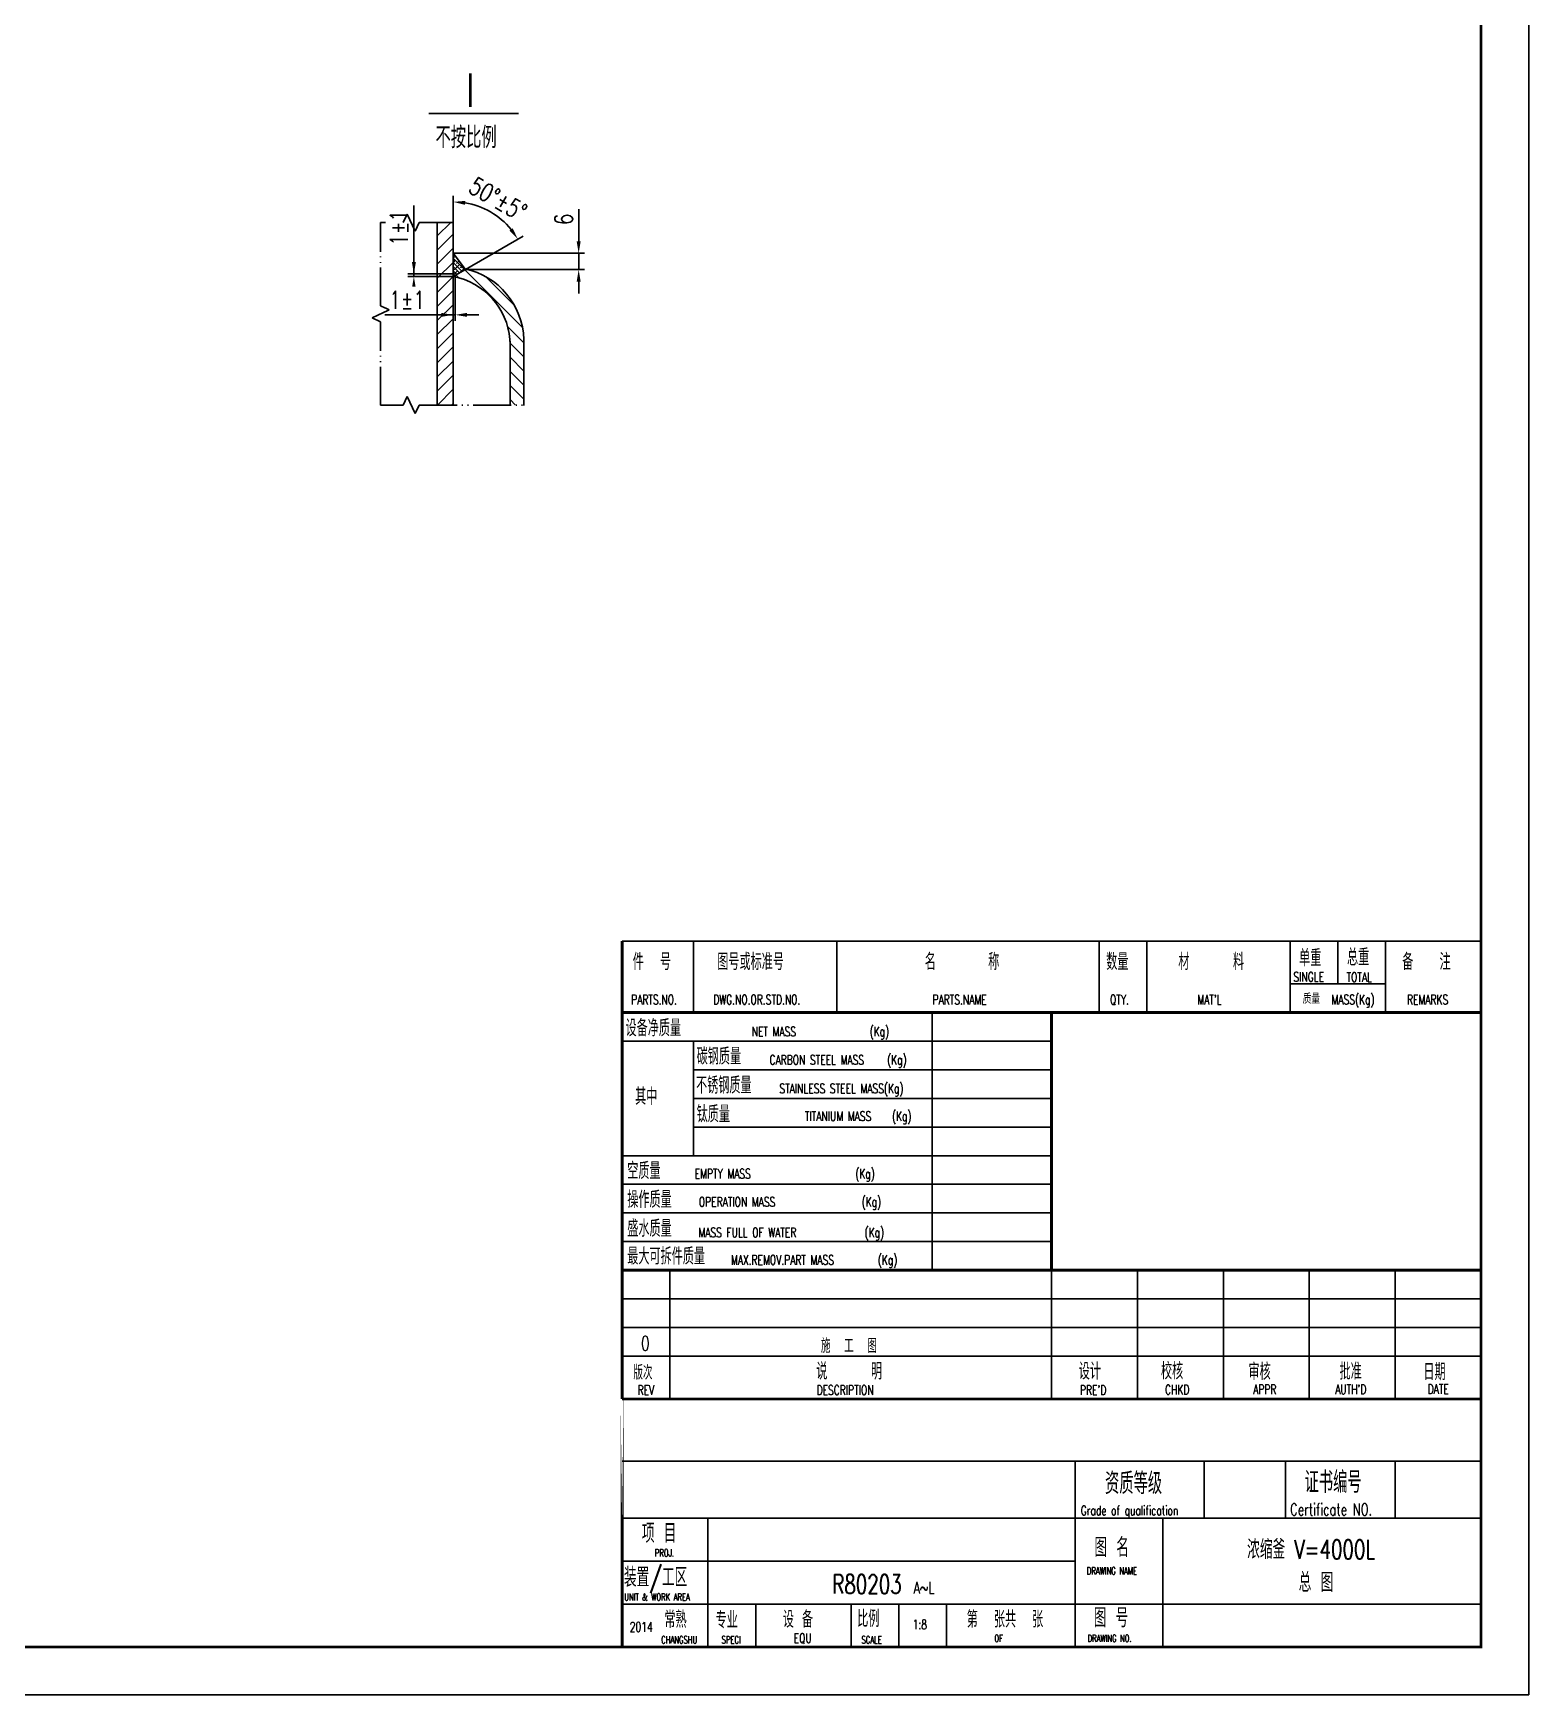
# Model space of a CAD drawing. Extents: x 2928 to 12091, y -6087 to 4005.
# Drawn here: x 8330 to 12091, y -6087 to -1908 of the extents above; entities that cross this region are included whole.
import ezdxf

# ---------------------------------------------------------------- set-up
doc = ezdxf.new("R2010")
doc.units = 0
doc.header["$MEASUREMENT"] = 0
doc.linetypes.add('ACAD_ISO05W100', pattern=[34, 24, -3, 0.5, -3, 0.5, -3])
doc.layers.get('DEFPOINTS').update_dxf_attribs({"linetype": 'CONTINUOUS'})
for name, color, linetype in [('3轮廓', 7, 'CONTINUOUS'), ('3轮廓、图框', 7, 'CONTINUOUS'), ('4文字、标注、剖面线', 5, 'CONTINUOUS'), ('4文字标注', 5, 'CONTINUOUS'), ('6断裂线', 6, 'ACAD_ISO05W100')]:
    doc.layers.add(name, color=color, linetype=linetype)
doc.styles.add('HZ', font='ROMANS.shx', dxfattribs={"width": 0.75, "bigfont": 'hmhz.shx'})
doc.styles.add('样式 2', font='ROMANS.shx', dxfattribs={"width": 0.75, "bigfont": 'hmhz.shx'})
doc.dimstyles.new('我的总图', dxfattribs={"dimscale": 12, "dimtxt": 3, "dimasz": 2, "dimexe": 1, "dimexo": 0, "dimgap": 1, "dimtad": 1, "dimdec": 0, "dimzin": 11, "dimdsep": 46, "dimtxsty": '样式 2', "dimcen": 0, "dimclrd": 5, "dimclre": 256, "dimclrt": 256, "dimadec": 0, "dimazin": 0, "dimtfac": 0.7, "dimtdec": 0, "dimtmove": 0, "dimatfit": 3, "dimfxl": 1, "dimtolj": 1, "dimtzin": 11, "dimarcsym": 0})

# ---------------------------------------------------------------- blocks, each defined once
blk = doc.blocks.new('*D61')
at = {"layer": '4文字、标注、剖面线', "color": 5, "lineweight": -2}
for p, q in [((9287.4, -2513.4), (9287.4, -2341.4)), ((9287.4, -2483.4), (9287.4, -2453.4)), ((9287.4, -2520), (9287.4, -2513.4)), ((9287.4, -2550), (9287.4, -2580))]:
    blk.add_line(p, q, dxfattribs=at)
at = {"layer": '4文字、标注、剖面线', "lineweight": -2}
for p, q in [((9386.3, -2513.4), (9272.4, -2513.4)), ((9386.3, -2520), (9272.4, -2520))]:
    blk.add_line(p, q, dxfattribs=at)
at = {"layer": '4文字、标注、剖面线', "color": 5}
for points in [[(9282.4, -2483.4), (9292.4, -2483.4), (9287.4, -2513.4)], [(9292.4, -2550), (9282.4, -2550), (9287.4, -2520)]]:
    blk.add_solid(points, dxfattribs=at)
at = {"layer": 'DEFPOINTS', "color": 0}
for p in [(9287.4, -2513.4), (9386.3, -2513.4), (9386.3, -2520)]:
    blk.add_point(p, dxfattribs=at)
at = {"layer": '4文字、标注、剖面线', "insert": (9249.9, -2397.4), "char_height": 45, "attachment_point": 5, "rotation": 90, "style": '样式 2', "bg_fill": 3, "box_fill_scale": 1.25, "bg_fill_color": 256, "bg_fill_true_color": 13158600, "bg_fill_transparency": 0}
blk.add_mtext('\\A1;1%%p1', dxfattribs=at)
blk = doc.blocks.new('*D62')
at = {"layer": '4文字、标注、剖面线', "lineweight": -2}
for p, q in [((9386.3, -2520), (9386.3, -2631.3)), ((9390.9, -2517.4), (9390.9, -2631.3))]:
    blk.add_line(p, q, dxfattribs=at)
at = {"layer": '4文字、标注、剖面线', "color": 5, "lineweight": -2}
for p, q in [((9386.3, -2616.3), (9214.3, -2616.3)), ((9356.3, -2616.3), (9326.3, -2616.3)), ((9386.3, -2616.3), (9390.9, -2616.3)), ((9420.9, -2616.3), (9450.9, -2616.3))]:
    blk.add_line(p, q, dxfattribs=at)
at = {"layer": '4文字、标注、剖面线', "color": 5}
for points in [[(9356.3, -2621.3), (9356.3, -2611.3), (9386.3, -2616.3)], [(9420.9, -2611.3), (9420.9, -2621.3), (9390.9, -2616.3)]]:
    blk.add_solid(points, dxfattribs=at)
at = {"layer": 'DEFPOINTS', "color": 0}
for p in [(9386.3, -2520), (9390.9, -2517.4), (9390.9, -2616.3)]:
    blk.add_point(p, dxfattribs=at)
at = {"layer": '4文字、标注、剖面线', "insert": (9270.3, -2578.8), "char_height": 45, "attachment_point": 5, "style": '样式 2', "bg_fill": 3, "box_fill_scale": 1.25, "bg_fill_color": 256, "bg_fill_true_color": 13158600, "bg_fill_transparency": 0}
blk.add_mtext('\\A1;1%%p1', dxfattribs=at)
blk = doc.blocks.new('*D63')
at = {"layer": '4文字、标注、剖面线', "color": 5, "lineweight": -2}
for p, q in [((9701.8, -2431.4), (9701.8, -2350.5)), ((9701.8, -2502.6), (9701.8, -2461.4)), ((9701.8, -2532.6), (9701.8, -2562.6))]:
    blk.add_line(p, q, dxfattribs=at)
at = {"layer": '4文字、标注、剖面线', "lineweight": -2}
for p, q in [((9386.3, -2461.4), (9716.8, -2461.4)), ((9416.5, -2502.6), (9716.8, -2502.6))]:
    blk.add_line(p, q, dxfattribs=at)
at = {"layer": '4文字、标注、剖面线', "color": 5}
for points in [[(9696.8, -2431.4), (9706.8, -2431.4), (9701.8, -2461.4)], [(9706.8, -2532.6), (9696.8, -2532.6), (9701.8, -2502.6)]]:
    blk.add_solid(points, dxfattribs=at)
at = {"layer": 'DEFPOINTS', "color": 0}
for p in [(9386.3, -2461.4), (9701.8, -2461.4), (9416.5, -2502.6)]:
    blk.add_point(p, dxfattribs=at)
at = {"layer": '4文字、标注、剖面线', "insert": (9664.3, -2376), "char_height": 45, "attachment_point": 5, "rotation": 90, "style": '样式 2', "bg_fill": 3, "box_fill_scale": 1.25, "bg_fill_color": 256, "bg_fill_true_color": 13158600, "bg_fill_transparency": 0}
blk.add_mtext('\\A1;6', dxfattribs=at)
blk = doc.blocks.new('*D64')
at = {"layer": '4文字、标注、剖面线', "lineweight": -2}
for p, q in [((9386.3, -2384.2), (9386.3, -2317.2)), ((9417.3, -2502.1), (9561.9, -2418.6))]:
    blk.add_line(p, q, dxfattribs=at)
at = {"layer": '4文字、标注、剖面线', "color": 5, "lineweight": -2}
blk.add_arc((9386.3, -2520), 187.8, 39.1625, 80.8375, dxfattribs=at)
at = {"layer": '4文字、标注、剖面线', "color": 5}
for points in [[(9416.6, -2329.6), (9415.8, -2339.6), (9386.3, -2332.2)], [(9527.8, -2404.2), (9536, -2398.6), (9548.9, -2426.1)]]:
    blk.add_solid(points, dxfattribs=at)
at = {"layer": 'DEFPOINTS', "color": 0}
for p in [(9417.3, -2502.1), (9386.3, -2520), (9386.3, -2843.9)]:
    blk.add_point(p, dxfattribs=at)
at = {"layer": '4文字、标注、剖面线', "insert": (9498.9, -2324.9), "char_height": 45, "attachment_point": 5, "rotation": 330, "style": '样式 2', "bg_fill": 3, "box_fill_scale": 1.25, "bg_fill_color": 256, "bg_fill_true_color": 13158600, "bg_fill_transparency": 0}
blk.add_mtext('50%%D%%p5%%d', dxfattribs=at)
at = {"layer": 'DEFPOINTS', "color": 0}
for p in [(9507, -2376.1), (9386.3, -2384.2)]:
    blk.add_point(p, dxfattribs=at)

msp = doc.modelspace()

# ---------------------------------------------------------------- hatches: boundary and pattern name
at = {"layer": '4文字标注'}
h = msp.add_hatch(dxfattribs=at)
h.set_pattern_fill('ANSI31', color=256, scale=7.899429, style=0)
h.set_pattern_definition([(45, (-32267.26, -7426.99), (-17.734723, 17.734723), [])])
h.paths.add_polyline_path([(9386.29036, -2384.23305), (9346.38875, -2384.23305), (9346.38875, -2843.15522), (9386.29036, -2843.15522)])
h = msp.add_hatch(dxfattribs=at)
h.set_pattern_fill('ANSI38', color=256, scale=2.369829, angle=90, style=0)
h.set_pattern_definition([(135, (-32267.261, -7426.989), (-5.3204169, -5.3204169), []), (225, (-32267.261, -7426.989), (-5.3204169, -15.9612507), [18.8105143, -11.2863086])])
h.paths.add_polyline_path([(9386.29036, -2461.01111), (9386.29036, -2520.00803), (9417.29443, -2502.10783)])
h = msp.add_hatch(dxfattribs=at)
h.set_pattern_fill('ANSI31', color=256, scale=7.899429, angle=90, style=0)
h.set_pattern_definition([(135, (-32267.26, -7426.99), (-17.734723, -17.734723), [])])
h.paths.add_polyline_path([(9416.09115, -2500.51285), (9417.29443, -2502.10783), (9386.52222, -2519.87417, -0.3372187741), (9528.80779, -2678.07132, -0.0305798975), (9529.19511, -2684.39837), (9529.19511, -2843.15522), (9563.77565, -2843.15522), (9563.77565, -2783.75982), (9563.77565, -2678.29284, 0.3456903888)])
h.paths.add_polyline_path([(9256.45653, -2589.65091), (9334.66087, -2589.65091), (9334.66087, -2642.97206), (9256.45653, -2642.97206)], flags=9)

# ---------------------------------------------------------------- linework, layer by layer
at = {"layer": '3轮廓'}
for p, q in [((9346.38875, -2384.23305, 0.23698), (9346.38875, -2843.94759, 0.23698)), ((9386.29036, -2384.23305, 0.23698), (9386.29036, -2843.94759, 0.23698)), ((9417.29443, -2502.10783, 0.23698), (9386.29036, -2461.01111, 0.23698)), ((9386.29036, -2520.00803, 0.23698), (9417.29443, -2502.10783, 0.23698))]:
    msp.add_line(p, q, dxfattribs=at)
msp.add_lwpolyline([(11970.93902, 3884.63596, 7.2, 7.2, 0), (11970.93902, -5967.36404, 7.2, 7.2, 0), (5262.93902, -5967.36404, 7.2, 7.2, 0), (5262.93902, 3884.63596, 7.2, 7.2, 0), (11970.93902, 3884.63596, 7.2, 7.2, 0), (11970.93902, -5967.36404, 0, 0, 0)], format="xyseb", dxfattribs=at)
at = {"layer": '3轮廓', "elevation": 0.23698}
msp.add_lwpolyline([(9528.80779, -2678.07132, -0.0305798975), (9529.19511, -2684.39837), (9529.19511, -2843.94759)], format="xyb", dxfattribs=at)
msp.add_lwpolyline([(9563.77565, -2678.29284), (9563.77565, -2843.94759)], dxfattribs=at)
at = {"layer": '3轮廓', "color": 7, "linetype": 'Continuous', "elevation": 0.23698}
msp.add_lwpolyline([(9563.77565, -2783.75982), (9563.77565, -2843.94759)], dxfattribs=at)
at = {"layer": '3轮廓'}
for centre, radius, start, end in [((9376.72881, -2683.44359, 0.23698), 187.11774, 1.57736871, 77.85647184), ((9353.72096, -2692.46202, 0.23698), 175.67723, 4.69867945, 79.23896808)]:
    msp.add_arc(centre, radius, start, end, dxfattribs=at)
at = {"layer": '3轮廓、图框'}
for p, q in [((9810.93902, -4371.36404), (9810.93902, -5019.36404)), ((9810.93902, -5019.36404), (9810.93902, -5163.36404)), ((9810.93902, -5343.36404), (11970.93902, -5343.36404)), ((9810.93902, -5343.36404), (11970.93902, -5343.36404)), ((9810.93902, -5343.36404), (11970.93902, -5343.36404)), ((9810.93902, -5343.36404), (11970.93902, -5343.36404)), ((11970.93902, -5343.36404), (11970.93902, -5967.36404)), ((9810.93902, -5967.36404), (11970.93902, -5967.36404))]:
    msp.add_line(p, q, dxfattribs=at)
at = {"layer": '3轮廓、图框', "const_width": 7.2, "flags": 128}
for points in [[(9810.93902, -4371.36404), (9810.93902, -4191.36404)], [(11970.93902, -4371.36404), (11970.93902, -4191.36404)], [(9810.93902, -5019.36404), (9810.93902, -4371.36404)], [(9810.93902, -4371.36404), (10890.93902, -4371.36404)], [(9810.93902, -4371.36404), (11970.93902, -4371.36404)], [(10890.93902, -4371.36404), (10890.93902, -5019.36404)], [(9810.93902, -5019.36404), (10890.93902, -5019.36404)], [(9810.93902, -5019.36404), (11970.93902, -5019.36404)], [(9810.93902, -5343.36404), (9810.93902, -5019.36404)], [(9810.93902, -5343.36404), (11970.93902, -5343.36404), (11970.93902, -5967.36404), (9810.93902, -5967.36404)]]:
    msp.add_lwpolyline(points, dxfattribs=at)
msp.add_lwpolyline([(9810.93902, -5343.36404), (9810.93902, -5967.36404)], close=True, dxfattribs=at)
at = {"layer": '4文字、标注、剖面线'}
for p, q in [((9325.34163, -2109.70024), (9550.31452, -2109.70024)), ((9810.93902, -4191.36404), (11970.93902, -4191.36404)), ((9990.93902, -4191.36404), (9990.93902, -4371.36404)), ((10350.93902, -4191.36404), (10350.93902, -4371.36404)), ((11010.93902, -4191.36404), (11010.93902, -4371.36404)), ((11130.93902, -4191.36404), (11130.93902, -4371.36404)), ((11490.93902, -4191.36404), (11490.93902, -4371.36404)), ((11610.93902, -4191.36404), (11610.93902, -4299.36404)), ((11730.93902, -4191.36404), (11730.93902, -4371.36404)), ((11490.93902, -4299.36404), (11730.93902, -4299.36404)), ((10590.93902, -4371.36404), (10590.93902, -5019.36404)), ((9810.93902, -4443.36404), (10890.93902, -4443.36404)), ((9990.93902, -4443.36404), (9990.93902, -4731.36404)), ((9990.93902, -4515.36404), (10890.93902, -4515.36404)), ((9990.93902, -4587.36404), (10890.93902, -4587.36404)), ((9990.93902, -4659.36404), (10890.93902, -4659.36404)), ((9810.93902, -4731.36404), (10890.93902, -4731.36404)), ((9810.93902, -4803.36404), (10890.93902, -4803.36404)), ((9810.93902, -4875.36404), (10890.93902, -4875.36404)), ((9810.93902, -4947.36404), (10890.93902, -4947.36404)), ((9930.93902, -5019.36404), (9930.93902, -5343.36404)), ((10890.93902, -5019.36404), (10890.93902, -5343.36404)), ((11106.93902, -5019.36404), (11106.93902, -5343.36404)), ((11322.93902, -5019.36404), (11322.93902, -5343.36404)), ((11538.93902, -5019.36404), (11538.93902, -5343.36404)), ((11754.93902, -5019.36404), (11754.93902, -5343.36404)), ((9810.93902, -5091.36404), (11970.93902, -5091.36404)), ((9810.93902, -5163.36404), (11970.93902, -5163.36404)), ((9810.93902, -5235.36404), (11970.93902, -5235.36404)), ((9810.93902, -5499.36404), (11970.93902, -5499.36404)), ((10950.48536, -5499.36404), (10950.48536, -5967.36404)), ((11274.93902, -5499.36404), (11274.93902, -5643.36404)), ((11478.93902, -5499.36404), (11478.93902, -5643.36404)), ((11754.93902, -5499.36404), (11754.93902, -5643.36404)), ((9810.93902, -5643.36404), (11970.93902, -5643.36404)), ((10026.93902, -5643.36404), (10026.93902, -5967.36404)), ((11170.62402, -5643.36404), (11170.62402, -5967.36404)), ((9810.93902, -5751.36404), (10950.48536, -5751.36404)), ((9810.93902, -5859.36404), (11970.93902, -5859.36404)), ((10146.93902, -5859.36404), (10146.93902, -5967.36404)), ((10386.93902, -5859.36404), (10386.93902, -5967.36404)), ((10506.93902, -5859.36404), (10506.93902, -5967.36404)), ((10626.93902, -5859.36404), (10626.93902, -5967.36404))]:
    msp.add_line(p, q, dxfattribs=at)
at = {"layer": '4文字标注'}
msp.add_lwpolyline([(12090.93902, -6087.36404), (12090.93902, 4004.63596), (4962.93902, 4004.63596), (4962.93902, -6087.36404)], close=True, dxfattribs=at)
at = {"layer": '6断裂线', "ltscale": 4}
for p, q in [((9260.3193, -2384.23305, 0.23698), (9203.68184, -2384.23305, 0.23698)), ((9386.29036, -2384.23305, 0.23698), (9300.38061, -2384.23305, 0.23698)), ((9260.3193, -2843.15522, 0.23698), (9270.33463, -2821.67728, 0.23698)), ((9270.33463, -2821.67728, 0.23698), (9290.36529, -2864.63316, 0.23698)), ((9203.68184, -2843.15522, 0.23698), (9260.3193, -2843.15522, 0.23698)), ((9300.38061, -2843.15522, 0.23698), (9290.36529, -2864.63316, 0.23698)), ((9300.38061, -2843.15522, 0.23698), (9563.77565, -2843.15522, 0.23698))]:
    msp.add_line(p, q, dxfattribs=at)

# ---------------------------------------------------------------- texts
at = {"layer": '4文字、标注、剖面线'}
for s, height, style, width, p in [('Ⅰ', 96, 'HZ', 0.75, (9395.07994, -2102.52497)), ('不按比例', 54, 'HZ', 0.75, (9341.78524, -2197.0894)), ('件  号', 42, '样式 2', 0.7, (9837.76109, -4264.47866)), ('图号或标准号', 42, '样式 2', 0.7, (10050.32479, -4264.47866)), ('名      称', 42, '样式 2', 0.7, (10572.16335, -4264.47866)), ('数量', 42, '样式 2', 0.7, (11028.42529, -4264.47866)), ('材     料', 42, '样式 2', 0.7, (11209.71525, -4264.47866)), ('单重', 42, '样式 2', 0.7, (11513.64142, -4255.03305)), ('总重', 42, '样式 2', 0.7, (11633.91281, -4253.07266)), ('备   注', 42, '样式 2', 0.7, (11772.87162, -4264.47866)), ('SINGLE', 24, '样式 2', 0.7, (11499.14183, -4293.46908)), ('TOTAL', 24, '样式 2', 0.7, (11632.54587, -4294.17237)), ('PARTS.NO.', 24, '样式 2', 0.7, (9833.74128, -4350.66078)), ('DWG.NO.OR.STD.NO.', 24, '样式 2', 0.7, (10040.29557, -4350.66078)), ('PARTS.NAME', 24, '样式 2', 0.7, (10591.55932, -4350.66078)), ('QTY.', 24, '样式 2', 0.7, (11037.80137, -4350.66078)), ("MAT'L", 24, '样式 2', 0.7, (11257.3092, -4350.66078)), ('质量', 24, '样式 2', 0.7, (11522.32655, -4348.98082)), ('MASS(Kg)', 24, '样式 2', 0.7, (11594.87254, -4350.66078)), ('REMARKS', 24, '样式 2', 0.7, (11784.76396, -4350.66078)), ('设备净质量', 42, '样式 2', 0.7, (9819.63802, -4431.10699)), ('NET MASS              (Kg)', 24, '样式 2', 0.7, (10136.70788, -4430.80826)), ('碳钢质量', 42, '样式 2', 0.7, (9998.55778, -4502.36215)), ('CARBON STEEL MASS   (Kg)', 24, '样式 2', 0.7, (10181.71786, -4502.12915)), ('不锈钢质量', 42, '样式 2', 0.7, (9997.0037, -4575.17723)), ('STAINLESS STEEL MASS(Kg)', 24, '样式 2', 0.7, (10206.54416, -4574.27875)), ('其中', 42, '样式 2', 0.7, (9843.68705, -4603.52507)), ('钛质量', 42, '样式 2', 0.7, (9998.55778, -4647.53078)), ('TITANIUM MASS   (Kg)', 24, '样式 2', 0.7, (10270.39845, -4643.96591)), ('空质量', 42, '样式 2', 0.7, (9824.03155, -4790.30869)), ('EMPTY MASS                    (Kg)', 24, '样式 2', 0.7, (9993.44301, -4788.62801)), ('操作质量', 42, '样式 2', 0.7, (9824.03155, -4862.62058)), ('OPERATION MASS                (Kg)', 24, '样式 2', 0.7, (10003.94938, -4859.56772)), ('盛水质量', 42, '样式 2', 0.7, (9824.03155, -4935.49)), ('MASS FULL OF WATER            (Kg)', 24, '样式 2', 0.7, (10002.79224, -4936.41905)), ('最大可拆件质量', 42, '样式 2', 0.7, (9824.03155, -5005.16304)), ('MAX.REMOV.PART MASS       (Kg)', 24, '样式 2', 0.7, (10084.58919, -5005.48904)), ('0', 36, '样式 2', 0.7, (9858.64812, -5221.53876)), ('施  工  图', 36, '样式 2', 0.7, (10310.81602, -5227.40199)), ('版次', 36, '样式 2', 0.7, (9839.53649, -5294.48843)), ('说     明', 42, '样式 2', 0.7, (10299.41206, -5294.48843)), ('设计', 42, '样式 2', 0.7, (10959.35719, -5294.48843)), ('校核', 42, '样式 2', 0.7, (11166.13894, -5294.04111)), ('审核', 42, '样式 2', 0.7, (11386.10202, -5295.46996)), ('批准', 42, '样式 2', 0.7, (11615.00849, -5295.02097)), ('日期', 42, '样式 2', 0.7, (11825.9332, -5296.07713)), ('CHKD', 24, '样式 2', 0.7, (11176.21605, -5331.75372)), ('APPR', 24, '样式 2', 0.7, (11397.81994, -5331.25272)), ("AUTH'D", 24, '样式 2', 0.7, (11604.08639, -5331.06936)), ('DATE', 24, '样式 2', 0.7, (11836.72547, -5330.39105)), ('REV', 24, '样式 2', 0.7, (9849.81738, -5332.83909)), ('DESCRIPTION', 24, '样式 2', 0.7, (10299.96283, -5332.83909)), ("PRE'D", 24, '样式 2', 0.7, (10962.25122, -5332.83909)), ('资质等级', 54, '样式 2', 0.7, (11025.35807, -5582.52227)), ('证书编号', 54, '样式 2', 0.7, (11527.17808, -5579.55748)), ('Grade of qualification', 24, '样式 2', 0.7, (10964.28961, -5635.92666)), ('Certificate NO.', 30, '样式 2', 0.7, (11490.99132, -5636.16118)), ('项 目', 48, '样式 2', 0.7, (9860.78854, -5705.11895)), ('PROJ.', 18, '样式 2', 0.7, (9893.22565, -5739.43565)), ('图 名', 48, '样式 2', 0.7, (10998.82327, -5740.74494)), ('浓缩釜 V=4000L', 48, '样式 2', 0.7, (11382.75158, -5745.64407)), ('装置/工区', 48, '样式 2', 0.7, (9815.64708, -5815.83412)), ('DRAWING NAME', 18, '样式 2', 0.7, (10979.39876, -5784.71714)), ('R80203', 48, '样式 2', 0.7, (10339.72105, -5833.03802)), ('A~L', 30, '样式 2', 0.7, (10543.71464, -5833.03802)), ('总 图', 48, '样式 2', 0.7, (11512.38699, -5828.59826)), ('UNIT & WORK AREA', 18, '样式 2', 0.7, (9816.21176, -5850.25367)), ('常熟', 42, '样式 2', 0.7, (9917.4256, -5919.13875)), ('专业', 42, '样式 2', 0.7, (10046.12445, -5920.15344)), ('设 备', 42, '样式 2', 0.7, (10215.15271, -5918.62027)), ('比例', 42, '样式 2', 0.7, (10402.1848, -5917.0633)), ('第  张共  张', 42, '样式 2', 0.7, (10677.66284, -5918.35209)), ('图 号', 48, '样式 2', 0.7, (10997.11637, -5917.70747)), ('2014', 24, '样式 2', 0.7, (9830.3122, -5928.76804)), ('EQU', 24, '样式 2', 0.7, (10242.5382, -5957.13569)), ('1:8', 24, '样式 2', 0.7, (10541.57605, -5922.4586)), ('CHANGSHU', 18, '样式 2', 0.7, (9909.26332, -5958.10887)), ('SPECI', 18, '样式 2', 0.7, (10061.15076, -5958.057)), ('SCALE', 18, '样式 2', 0.7, (10412.88938, -5958.057)), ('OF', 18, '样式 2', 0.7, (10747.24207, -5954.46967)), ('DRAWING NO.', 18, '样式 2', 0.7, (10981.51522, -5954.46967))]:
    msp.add_text(s, height=height, dxfattribs=dict(at, style=style, width=width)).set_placement(p)

# ---------------------------------------------------------------- next in the draw order: dimensions: what is measured, and where the dimension line sits
dim = msp.add_linear_dim(base=(9287.44179, -2513.38466, 0.23698), p1=(9386.29036, -2520.00803, 0.23698), p2=(9386.29036, -2513.38466, 0.23698), angle=90, text='1%%p1', dimstyle='我的总图', override={"dimscale": 15, "dimtxsty": '样式 2', "dimfxl": 1.25, "dimtfill": 1, "dimarcsym": 1}, dxfattribs=at)
dim.commit()
dim.dimension.update_dxf_attribs({"geometry": '*D61', "text_midpoint": (9287.44179, -2397.40251, 0.23698), "dimtype": 160})

# ---------------------------------------------------------------- next in the draw order: linework, layer by layer
at = {"layer": '6断裂线', "ltscale": 4}
for p, q in [((9260.3193, -2384.23305, 0.23698), (9270.33463, -2362.75511, 0.23698)), ((9270.33463, -2362.75511, 0.23698), (9290.36529, -2405.71099, 0.23698)), ((9300.38061, -2384.23305, 0.23698), (9290.36529, -2405.71099, 0.23698))]:
    msp.add_line(p, q, dxfattribs=at)

# ---------------------------------------------------------------- next in the draw order: dimensions: what is measured, and where the dimension line sits
at = {"layer": '4文字、标注、剖面线'}
dim = msp.add_linear_dim(base=(9390.87592, -2616.31149, 0.23698), p1=(9386.29036, -2520.00803, 0.23698), p2=(9390.87592, -2517.36056, 0.23698), text='1%%p1', dimstyle='我的总图', override={"dimscale": 15, "dimtxsty": '样式 2', "dimfxl": 1.25, "dimtfill": 1, "dimarcsym": 1}, dxfattribs=at)
dim.commit()
dim.dimension.update_dxf_attribs({"geometry": '*D62', "text_midpoint": (9270.30822, -2616.31149, 0.23698), "dimtype": 160})

# ---------------------------------------------------------------- next in the draw order: linework, layer by layer
at = {"layer": '6断裂线', "ltscale": 4}
for p, q in [((9203.68184, -2593.40927, 0.23698), (9203.68184, -2384.23305, 0.23698)), ((9182.2039, -2623.45526, 0.23698), (9225.15978, -2603.4246, 0.23698)), ((9203.68184, -2633.47058, 0.23698), (9182.2039, -2623.45526, 0.23698)), ((9203.68184, -2593.40927, 0.23698), (9225.15978, -2603.4246, 0.23698)), ((9203.68184, -2843.15522, 0.23698), (9203.68184, -2633.47058, 0.23698))]:
    msp.add_line(p, q, dxfattribs=at)

# ---------------------------------------------------------------- next in the draw order: dimensions: what is measured, and where the dimension line sits
at = {"layer": '4文字、标注、剖面线'}
dim = msp.add_linear_dim(base=(9701.80979, -2461.42717, 0.23698), p1=(9416.45427, -2502.59289, 0.23698), p2=(9386.292, -2461.42717, 0.23698), angle=90, text='6', dimstyle='我的总图', override={"dimscale": 15, "dimtxsty": '样式 2', "dimfxl": 1.25, "dimtfill": 1, "dimarcsym": 1}, dxfattribs=at)
dim.commit()
dim.dimension.update_dxf_attribs({"geometry": '*D63', "text_midpoint": (9664.30979, -2375.98074, 0.23698)})

# ---------------------------------------------------------------- next in the draw order: dimensions: what is measured, and where the dimension line sits
dim = msp.add_angular_dim_2l(base=(9507.00544, -2376.14541), line1=((9386.29036, -2384.23305, 0.23698), (9386.29036, -2843.94759, 0.23698)), line2=((9386.29036, -2520.00803, 0.23698), (9417.29443, -2502.10783, 0.23698)), text='50%%D%%p5%%d', dimstyle='我的总图', override={"dimscale": 15, "dimtxsty": '样式 2', "dimfxl": 1.25, "dimtfill": 1, "dimarcsym": 1}, dxfattribs=at)
dim.commit()
dim.dimension.update_dxf_attribs({"geometry": '*D64', "text_midpoint": (9480.19002, -2357.36905, 0.23698), "dimtype": 162})

doc.saveas('drawing.dxf')
